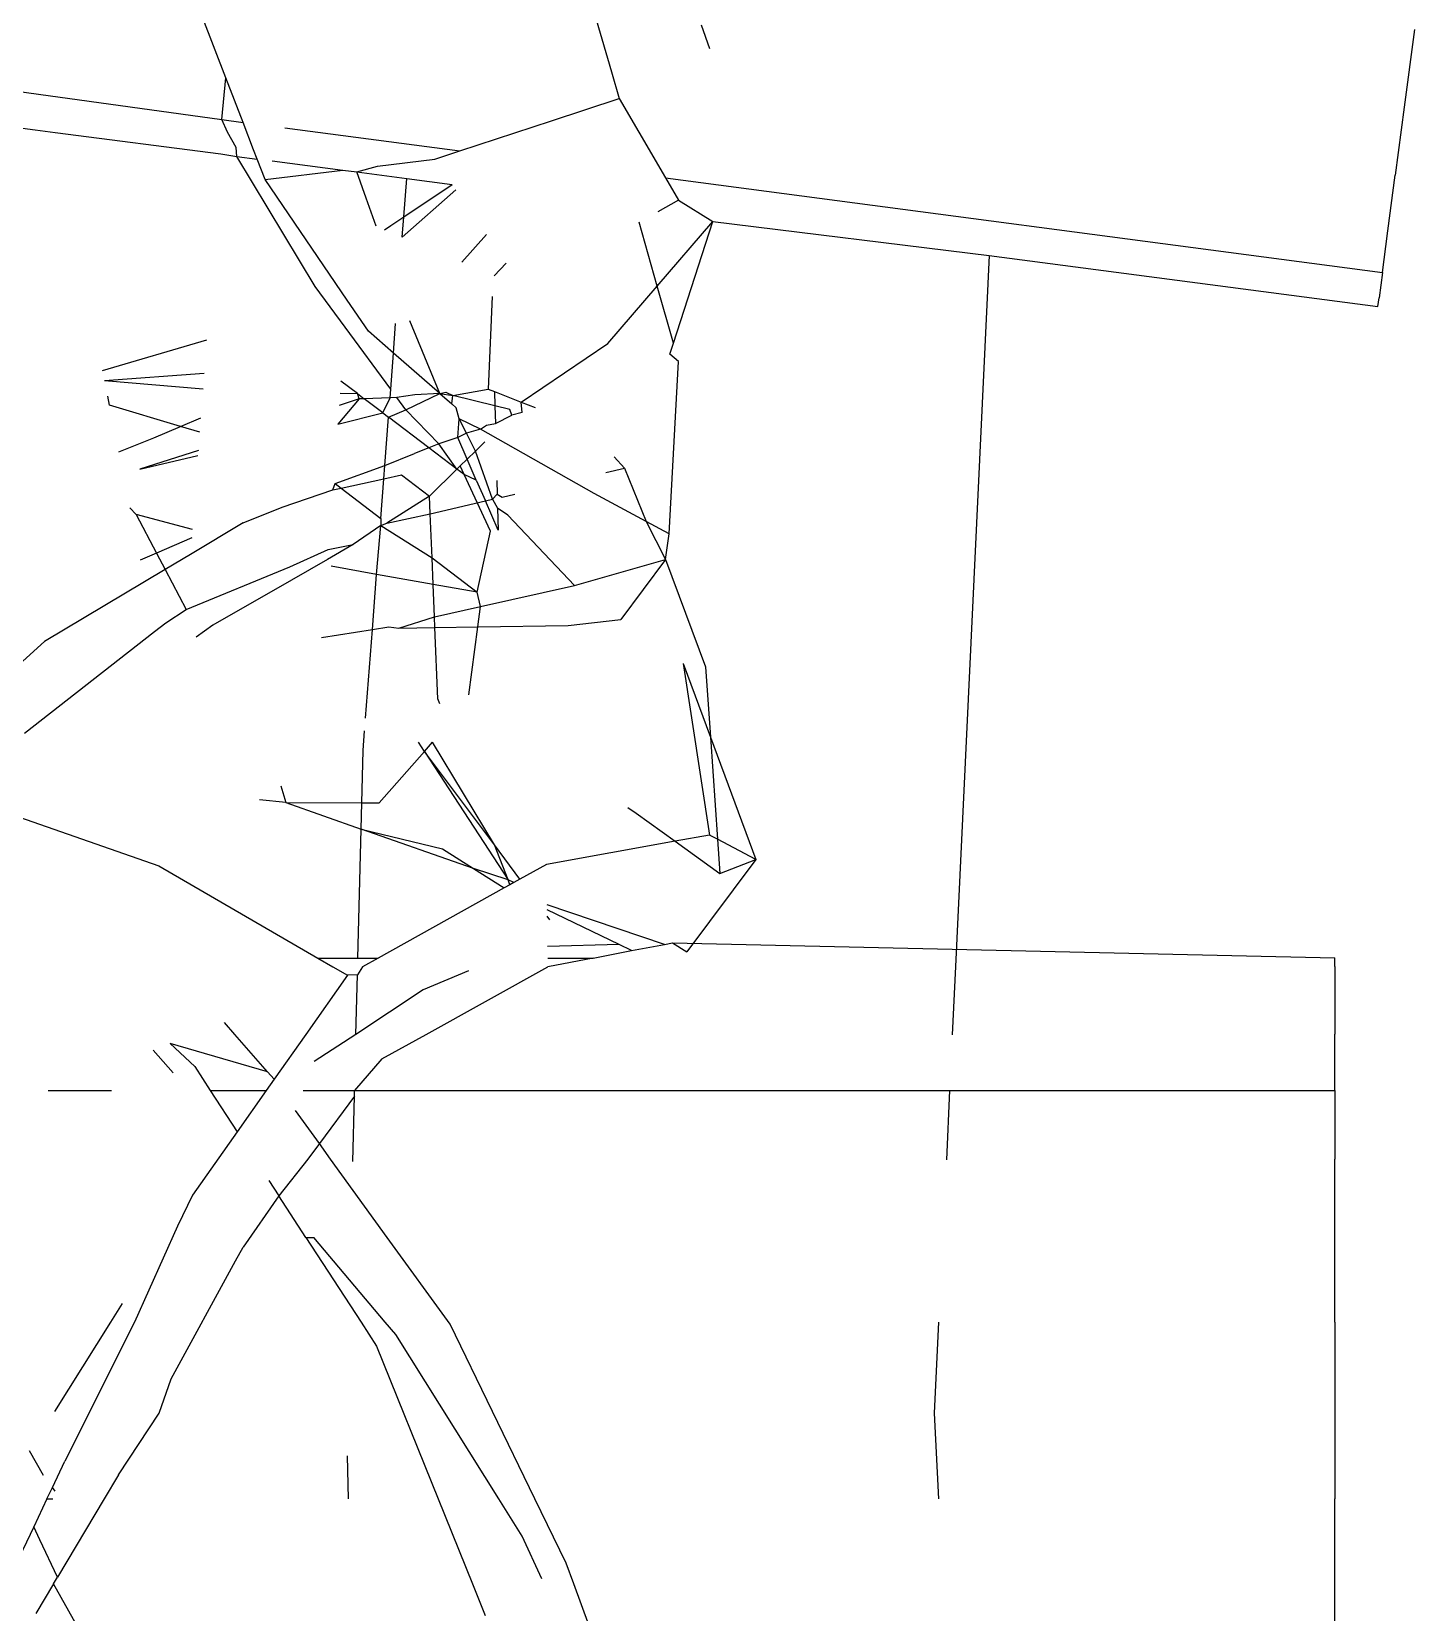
# Model space of a CAD drawing. Header units: inches. Extents: x 3324238 to 135265466, y -1036581 to 20094598.
# Drawn here: x 3354731.4627 to 3354731.7742, y -519086.546 to -519086.1898 of the extents above; entities that cross this region are included whole.
import ezdxf

# ---------------------------------------------------------------- set-up
doc = ezdxf.new("R2010")
doc.units = ezdxf.units.IN
doc.header["$MEASUREMENT"] = 0

msp = doc.modelspace()

# ---------------------------------------------------------------- linework, layer by layer
for p, q in [((3354731.58863, -519086.1827, 0.00267), (3354731.59334, -519086.19891, 0.00267)), ((3354731.50646, -519086.20026, 0.00267), (3354731.50127, -519086.18679, 0.00267)), ((3354731.6155, -519086.19368, 0.00267), (3354731.61361, -519086.18837, 0.00267)), ((3354731.77423, -519086.18935, 0.00267), (3354731.77193, -519086.20683, 0.00267)), ((3354731.59334, -519086.19891, 0.00267), (3354731.59508, -519086.2049, 0.00267)), ((3354731.44911, -519086.20182, 0.00267), (3354731.50552, -519086.20964, 0.00267)), ((3354731.50552, -519086.20964, 0.00267), (3354731.50646, -519086.20026, 0.00267)), ((3354731.51032, -519086.21027, 0.00267), (3354731.50646, -519086.20026, 0.00267)), ((3354731.57983, -519086.20992, 0.00267), (3354731.59508, -519086.2049, 0.00267)), ((3354731.59508, -519086.2049, 0.00267), (3354731.59952, -519086.21251, 0.00267)), ((3354731.77193, -519086.20683, 0.00267), (3354731.76991, -519086.22215, 0.00267)), ((3354731.44433, -519086.20941, 0.00267), (3354731.46346, -519086.21193, 0.00267)), ((3354731.50682, -519086.21245, 0.00267), (3354731.50552, -519086.20964, 0.00267)), ((3354731.50552, -519086.20964, 0.00267), (3354731.51032, -519086.21027, 0.00267)), ((3354731.51269, -519086.21644, 0.00267), (3354731.51032, -519086.21027, 0.00267)), ((3354731.55919, -519086.2167, 0.00267), (3354731.57983, -519086.20992, 0.00267)), ((3354731.46346, -519086.21193, 0.00267), (3354731.46799, -519086.21253, 0.00267)), ((3354731.46799, -519086.21253, 0.00267), (3354731.50533, -519086.21738, 0.00267)), ((3354731.50879, -519086.21592, 0.00267), (3354731.50682, -519086.21245, 0.00267)), ((3354731.51974, -519086.21151, 0.00267), (3354731.55919, -519086.2167, 0.00267)), ((3354731.59952, -519086.21251, 0.00267), (3354731.60552, -519086.2228, 0.00267)), ((3354731.50533, -519086.21738, 0.00267), (3354731.50892, -519086.21792, 0.00267)), ((3354731.50892, -519086.21792, 0.00267), (3354731.50879, -519086.21592, 0.00267)), ((3354731.51349, -519086.21852, 0.00267), (3354731.51269, -519086.21644, 0.00267)), ((3354731.55351, -519086.21857, 0.00267), (3354731.55919, -519086.2167, 0.00267)), ((3354731.52656, -519086.24728, 0.00267), (3354731.50892, -519086.21792, 0.00267)), ((3354731.50892, -519086.21792, 0.00267), (3354731.51349, -519086.21852, 0.00267)), ((3354731.51528, -519086.22316, 0.00267), (3354731.51349, -519086.21852, 0.00267)), ((3354731.51528, -519086.22316, 0.00267), (3354731.53279, -519086.22106, 0.00267)), ((3354731.51689, -519086.21896, 0.00267), (3354731.53279, -519086.22106, 0.00267)), ((3354731.53279, -519086.22106, 0.00267), (3354731.53598, -519086.22142, 0.00267)), ((3354731.53598, -519086.22142, 0.00267), (3354731.54064, -519086.22011, 0.00267)), ((3354731.53806, -519086.22738, 0.00267), (3354731.53598, -519086.22142, 0.00267)), ((3354731.53598, -519086.22142, 0.00267), (3354731.54719, -519086.22295, 0.00267)), ((3354731.54064, -519086.22011, 0.00267), (3354731.55351, -519086.21857, 0.00267)), ((3354731.53378, -519086.25031, 0.00267), (3354731.51528, -519086.22316, 0.00267)), ((3354731.54653, -519086.23156, 0.00267), (3354731.54719, -519086.22295, 0.00267)), ((3354731.54653, -519086.23156, 0.00267), (3354731.55746, -519086.2243, 0.00267)), ((3354731.54719, -519086.22295, 0.00267), (3354731.55746, -519086.2243, 0.00267)), ((3354731.60552, -519086.2228, 0.00267), (3354731.76703, -519086.24406, 0.00267)), ((3354731.60552, -519086.2228, 0.00267), (3354731.60842, -519086.22778, 0.00267)), ((3354731.76826, -519086.23472, 0.00267), (3354731.76991, -519086.22215, 0.00267)), ((3354731.54029, -519086.23364, 0.00267), (3354731.53806, -519086.22738, 0.00267)), ((3354731.54619, -519086.23611, 0.00267), (3354731.55826, -519086.22547, 0.00267)), ((3354731.60842, -519086.22778, 0.00267), (3354731.60379, -519086.2304, 0.00267)), ((3354731.60842, -519086.22778, 0.00267), (3354731.61617, -519086.2326, 0.00267)), ((3354731.54364, -519086.23348, 0.00267), (3354731.54653, -519086.23156, 0.00267)), ((3354731.54619, -519086.23611, 0.00267), (3354731.54653, -519086.23156, 0.00267)), ((3354731.54221, -519086.23445, 0.00267), (3354731.54364, -519086.23348, 0.00267)), ((3354731.56517, -519086.2355, 0.00267), (3354731.55963, -519086.24175, 0.00267)), ((3354731.60363, -519086.24718, 0.00267), (3354731.59956, -519086.23279, 0.00267)), ((3354731.60363, -519086.24718, 0.00267), (3354731.61617, -519086.2326, 0.00267)), ((3354731.60728, -519086.26005, 0.00267), (3354731.61617, -519086.2326, 0.00267)), ((3354731.61617, -519086.2326, 0.00267), (3354731.67846, -519086.24023, 0.00267)), ((3354731.76779, -519086.23826, 0.00267), (3354731.76826, -519086.23472, 0.00267)), ((3354731.76703, -519086.24406, 0.00267), (3354731.76779, -519086.23826, 0.00267)), ((3354731.56692, -519086.24481, 0.00267), (3354731.56962, -519086.24196, 0.00267)), ((3354731.67846, -519086.24023, 0.00267), (3354731.67085, -519086.4005, 0.00267)), ((3354731.67846, -519086.24023, 0.00267), (3354731.76602, -519086.25176, 0.00267)), ((3354731.76703, -519086.24406, 0.00267), (3354731.76627, -519086.24981, 0.00267)), ((3354731.53331, -519086.25644, 0.00267), (3354731.52656, -519086.24728, 0.00267)), ((3354731.56642, -519086.24952, 0.00267), (3354731.56556, -519086.27035, 0.00267)), ((3354731.59252, -519086.2601, 0.00267), (3354731.60363, -519086.24718, 0.00267)), ((3354731.60728, -519086.26005, 0.00267), (3354731.60363, -519086.24718, 0.00267)), ((3354731.76602, -519086.25176, 0.00267), (3354731.76627, -519086.24981, 0.00267)), ((3354731.53856, -519086.25733, 0.00267), (3354731.53378, -519086.25031, 0.00267)), ((3354731.54358, -519086.27038, 0.00267), (3354731.53331, -519086.25644, 0.00267)), ((3354731.5442, -519086.26225, 0.00267), (3354731.5447, -519086.25561, 0.00267)), ((3354731.55462, -519086.27135, 0.00267), (3354731.54789, -519086.25499, 0.00267)), ((3354731.47866, -519086.26621, 0.00267), (3354731.50214, -519086.25927, 0.00267)), ((3354731.5442, -519086.26225, 0.00267), (3354731.53856, -519086.25733, 0.00267)), ((3354731.57294, -519086.27329, 0.00267), (3354731.59252, -519086.2601, 0.00267)), ((3354731.60649, -519086.26249, 0.00267), (3354731.60728, -519086.26005, 0.00267)), ((3354731.54358, -519086.27038, 0.00267), (3354731.5442, -519086.26225, 0.00267)), ((3354731.55462, -519086.27135, 0.00267), (3354731.5442, -519086.26225, 0.00267)), ((3354731.60635, -519086.30299, 0.00267), (3354731.60845, -519086.26418, 0.00267)), ((3354731.60845, -519086.26418, 0.00267), (3354731.60649, -519086.26249, 0.00267)), ((3354731.4791, -519086.26843, 0.00267), (3354731.50157, -519086.26675, 0.00267)), ((3354731.4791, -519086.26843, 0.00267), (3354731.5013, -519086.27034, 0.00267)), ((3354731.53218, -519086.27129, 0.00267), (3354731.53607, -519086.27137, 0.00267)), ((3354731.53607, -519086.27137, 0.00267), (3354731.53238, -519086.26857, 0.00267)), ((3354731.54343, -519086.27234, 0.00267), (3354731.54358, -519086.27038, 0.00267)), ((3354731.55462, -519086.27135, 0.00267), (3354731.55601, -519086.27109, 0.00267)), ((3354731.55601, -519086.27109, 0.00267), (3354731.55755, -519086.2718, 0.00267)), ((3354731.55755, -519086.2718, 0.00267), (3354731.56556, -519086.27035, 0.00267)), ((3354731.56556, -519086.27035, 0.00267), (3354731.56697, -519086.27091, 0.00267)), ((3354731.56697, -519086.27091, 0.00267), (3354731.57294, -519086.27329, 0.00267)), ((3354731.56697, -519086.27091, 0.00267), (3354731.56706, -519086.27415, 0.00267)), ((3354731.4802, -519086.27397, 0.00267), (3354731.47981, -519086.272, 0.00267)), ((3354731.49622, -519086.27879, 0.00267), (3354731.4802, -519086.27397, 0.00267)), ((3354731.53645, -519086.2726, 0.00267), (3354731.53165, -519086.27828, 0.00267)), ((3354731.53645, -519086.2726, 0.00267), (3354731.53197, -519086.27404, 0.00267)), ((3354731.53645, -519086.2726, 0.00267), (3354731.53607, -519086.27137, 0.00267)), ((3354731.53607, -519086.27137, 0.00267), (3354731.53764, -519086.27256, 0.00267)), ((3354731.53764, -519086.27256, 0.00267), (3354731.53645, -519086.2726, 0.00267)), ((3354731.54343, -519086.27234, 0.00267), (3354731.53764, -519086.27256, 0.00267)), ((3354731.54181, -519086.27573, 0.00267), (3354731.53764, -519086.27256, 0.00267)), ((3354731.54181, -519086.27573, 0.00267), (3354731.54343, -519086.27234, 0.00267)), ((3354731.54498, -519086.27228, 0.00267), (3354731.54343, -519086.27234, 0.00267)), ((3354731.54905, -519086.27163, 0.00267), (3354731.54498, -519086.27228, 0.00267)), ((3354731.547, -519086.27503, 0.00267), (3354731.54498, -519086.27228, 0.00267)), ((3354731.547, -519086.27503, 0.00267), (3354731.55462, -519086.27135, 0.00267)), ((3354731.55462, -519086.27135, 0.00267), (3354731.54905, -519086.27163, 0.00267)), ((3354731.55462, -519086.27135, 0.00267), (3354731.55755, -519086.2718, 0.00267)), ((3354731.55462, -519086.27135, 0.00267), (3354731.55733, -519086.27372, 0.00267)), ((3354731.55733, -519086.27372, 0.00267), (3354731.55755, -519086.2718, 0.00267)), ((3354731.55832, -519086.27458, 0.00267), (3354731.55733, -519086.27372, 0.00267)), ((3354731.56706, -519086.27415, 0.00267), (3354731.55755, -519086.2718, 0.00267)), ((3354731.55901, -519086.27704, 0.00267), (3354731.55832, -519086.27458, 0.00267)), ((3354731.56706, -519086.27415, 0.00267), (3354731.56716, -519086.27809, 0.00267)), ((3354731.57041, -519086.27499, 0.00267), (3354731.56706, -519086.27415, 0.00267)), ((3354731.57294, -519086.27329, 0.00267), (3354731.5761, -519086.27455, 0.00267)), ((3354731.57323, -519086.27568, 0.00267), (3354731.57294, -519086.27329, 0.00267)), ((3354731.49622, -519086.27879, 0.00267), (3354731.5008, -519086.27683, 0.00267)), ((3354731.53165, -519086.27828, 0.00267), (3354731.54181, -519086.27573, 0.00267)), ((3354731.54181, -519086.27573, 0.00267), (3354731.54309, -519086.27671, 0.00267)), ((3354731.54226, -519086.28762, 0.00267), (3354731.54309, -519086.27671, 0.00267)), ((3354731.54309, -519086.27671, 0.00267), (3354731.547, -519086.27503, 0.00267)), ((3354731.5522, -519086.28364, 0.00267), (3354731.54309, -519086.27671, 0.00267)), ((3354731.55446, -519086.28274, 0.00267), (3354731.547, -519086.27503, 0.00267)), ((3354731.5587, -519086.28128, 0.00267), (3354731.55901, -519086.27704, 0.00267)), ((3354731.56385, -519086.2794, 0.00267), (3354731.55901, -519086.27704, 0.00267)), ((3354731.56065, -519086.2803, 0.00267), (3354731.55901, -519086.27704, 0.00267)), ((3354731.56517, -519086.27852, 0.00267), (3354731.56716, -519086.27809, 0.00267)), ((3354731.56716, -519086.27809, 0.00267), (3354731.57091, -519086.27626, 0.00267)), ((3354731.57091, -519086.27626, 0.00267), (3354731.57041, -519086.27499, 0.00267)), ((3354731.57323, -519086.27568, 0.00267), (3354731.57091, -519086.27626, 0.00267)), ((3354731.4823, -519086.2845, 0.00267), (3354731.49022, -519086.28137, 0.00267)), ((3354731.49022, -519086.28137, 0.00267), (3354731.49622, -519086.27879, 0.00267)), ((3354731.50055, -519086.2801, 0.00267), (3354731.49622, -519086.27879, 0.00267)), ((3354731.5587, -519086.28128, 0.00267), (3354731.55446, -519086.28274, 0.00267)), ((3354731.56065, -519086.2803, 0.00267), (3354731.5587, -519086.28128, 0.00267)), ((3354731.56081, -519086.28614, 0.00267), (3354731.5587, -519086.28128, 0.00267)), ((3354731.56385, -519086.2794, 0.00267), (3354731.56065, -519086.2803, 0.00267)), ((3354731.56268, -519086.28432, 0.00267), (3354731.56065, -519086.2803, 0.00267)), ((3354731.56385, -519086.2794, 0.00267), (3354731.56517, -519086.27852, 0.00267)), ((3354731.58946, -519086.29391, 0.00267), (3354731.56385, -519086.2794, 0.00267)), ((3354731.50024, -519086.28422, 0.00267), (3354731.48707, -519086.28844, 0.00267)), ((3354731.48707, -519086.28844, 0.00267), (3354731.50015, -519086.28535, 0.00267)), ((3354731.54226, -519086.28762, 0.00267), (3354731.54897, -519086.28491, 0.00267)), ((3354731.5522, -519086.28364, 0.00267), (3354731.54897, -519086.28491, 0.00267)), ((3354731.55446, -519086.28274, 0.00267), (3354731.5522, -519086.28364, 0.00267)), ((3354731.55849, -519086.28842, 0.00267), (3354731.5522, -519086.28364, 0.00267)), ((3354731.55849, -519086.28842, 0.00267), (3354731.55446, -519086.28274, 0.00267)), ((3354731.56081, -519086.28614, 0.00267), (3354731.56268, -519086.28432, 0.00267)), ((3354731.56268, -519086.28432, 0.00267), (3354731.56476, -519086.28228, 0.00267)), ((3354731.56651, -519086.29521, 0.00267), (3354731.56268, -519086.28432, 0.00267)), ((3354731.53106, -519086.29164, 0.00267), (3354731.54226, -519086.28762, 0.00267)), ((3354731.54204, -519086.29056, 0.00267), (3354731.54226, -519086.28762, 0.00267)), ((3354731.55231, -519086.29447, 0.00267), (3354731.55849, -519086.28842, 0.00267)), ((3354731.55849, -519086.28842, 0.00267), (3354731.55924, -519086.28769, 0.00267)), ((3354731.5601, -519086.28965, 0.00267), (3354731.55849, -519086.28842, 0.00267)), ((3354731.55924, -519086.28769, 0.00267), (3354731.56081, -519086.28614, 0.00267)), ((3354731.5601, -519086.28965, 0.00267), (3354731.55924, -519086.28769, 0.00267)), ((3354731.56286, -519086.29086, 0.00267), (3354731.56081, -519086.28614, 0.00267)), ((3354731.59202, -519086.28919, 0.00267), (3354731.59624, -519086.2882, 0.00267)), ((3354731.59624, -519086.2882, 0.00267), (3354731.59395, -519086.28563, 0.00267)), ((3354731.59624, -519086.2882, 0.00267), (3354731.60114, -519086.30019, 0.00267)), ((3354731.53052, -519086.29309, 0.00267), (3354731.53106, -519086.29164, 0.00267)), ((3354731.53052, -519086.29309, 0.00267), (3354731.53241, -519086.29267, 0.00267)), ((3354731.53106, -519086.29164, 0.00267), (3354731.53241, -519086.29267, 0.00267)), ((3354731.53241, -519086.29267, 0.00267), (3354731.54204, -519086.29056, 0.00267)), ((3354731.53241, -519086.29267, 0.00267), (3354731.54136, -519086.29952, 0.00267)), ((3354731.54136, -519086.29952, 0.00267), (3354731.54204, -519086.29056, 0.00267)), ((3354731.54204, -519086.29056, 0.00267), (3354731.54599, -519086.2897, 0.00267)), ((3354731.54599, -519086.2897, 0.00267), (3354731.55231, -519086.29447, 0.00267)), ((3354731.56286, -519086.29086, 0.00267), (3354731.5601, -519086.28965, 0.00267)), ((3354731.56609, -519086.30241, 0.00267), (3354731.5601, -519086.28965, 0.00267)), ((3354731.56286, -519086.29086, 0.00267), (3354731.56492, -519086.29558, 0.00267)), ((3354731.56749, -519086.29093, 0.00267), (3354731.56757, -519086.29403, 0.00267)), ((3354731.5191, -519086.29697, 0.00267), (3354731.53052, -519086.29309, 0.00267)), ((3354731.55231, -519086.29447, 0.00267), (3354731.54273, -519086.30057, 0.00267)), ((3354731.55248, -519086.29851, 0.00267), (3354731.55231, -519086.29447, 0.00267)), ((3354731.55248, -519086.29851, 0.00267), (3354731.56492, -519086.29558, 0.00267)), ((3354731.56492, -519086.29558, 0.00267), (3354731.56651, -519086.29521, 0.00267)), ((3354731.56779, -519086.30219, 0.00267), (3354731.56492, -519086.29558, 0.00267)), ((3354731.56757, -519086.29403, 0.00267), (3354731.56651, -519086.29521, 0.00267)), ((3354731.56651, -519086.29521, 0.00267), (3354731.56766, -519086.29722, 0.00267)), ((3354731.56757, -519086.29403, 0.00267), (3354731.56868, -519086.2947, 0.00267)), ((3354731.56868, -519086.2947, 0.00267), (3354731.57153, -519086.29403, 0.00267)), ((3354731.60114, -519086.30019, 0.00267), (3354731.58946, -519086.29391, 0.00267)), ((3354731.48481, -519086.29714, 0.00267), (3354731.4862, -519086.29862, 0.00267)), ((3354731.4862, -519086.29862, 0.00267), (3354731.48481, -519086.29714, 0.00267)), ((3354731.49889, -519086.30199, 0.00267), (3354731.4862, -519086.29862, 0.00267)), ((3354731.4862, -519086.29862, 0.00267), (3354731.4908, -519086.30732, 0.00267)), ((3354731.51034, -519086.30051, 0.00267), (3354731.5191, -519086.29697, 0.00267)), ((3354731.54136, -519086.29952, 0.00267), (3354731.54135, -519086.30113, 0.00267)), ((3354731.54273, -519086.30057, 0.00267), (3354731.55248, -519086.29851, 0.00267)), ((3354731.55289, -519086.30836, 0.00267), (3354731.55248, -519086.29851, 0.00267)), ((3354731.56766, -519086.29722, 0.00267), (3354731.56779, -519086.30219, 0.00267)), ((3354731.56998, -519086.2988, 0.00267), (3354731.56766, -519086.29722, 0.00267)), ((3354731.58503, -519086.31463, 0.00267), (3354731.56998, -519086.2988, 0.00267)), ((3354731.51034, -519086.30051, 0.00267), (3354731.49846, -519086.30762, 0.00267)), ((3354731.54135, -519086.30113, 0.00267), (3354731.53512, -519086.30542, 0.00267)), ((3354731.5404, -519086.31212, 0.00267), (3354731.54135, -519086.30113, 0.00267)), ((3354731.54135, -519086.30113, 0.00267), (3354731.54273, -519086.30057, 0.00267)), ((3354731.54135, -519086.30113, 0.00267), (3354731.55289, -519086.30836, 0.00267)), ((3354731.56308, -519086.31616, 0.00267), (3354731.56609, -519086.30241, 0.00267)), ((3354731.60635, -519086.30299, 0.00267), (3354731.60114, -519086.30019, 0.00267)), ((3354731.60114, -519086.30019, 0.00267), (3354731.60548, -519086.30877, 0.00267)), ((3354731.60548, -519086.30877, 0.00267), (3354731.60635, -519086.30299, 0.00267)), ((3354731.49874, -519086.30387, 0.00267), (3354731.4908, -519086.30732, 0.00267)), ((3354731.52083, -519086.3104, 0.00267), (3354731.5295, -519086.30648, 0.00267)), ((3354731.53512, -519086.30542, 0.00267), (3354731.52932, -519086.30874, 0.00267)), ((3354731.5295, -519086.30648, 0.00267), (3354731.53512, -519086.30542, 0.00267)), ((3354731.4908, -519086.30732, 0.00267), (3354731.48715, -519086.30891, 0.00267)), ((3354731.4908, -519086.30732, 0.00267), (3354731.49275, -519086.31103, 0.00267)), ((3354731.49846, -519086.30762, 0.00267), (3354731.49275, -519086.31103, 0.00267)), ((3354731.49751, -519086.32005, 0.00267), (3354731.52083, -519086.3104, 0.00267)), ((3354731.52932, -519086.30874, 0.00267), (3354731.52122, -519086.3134, 0.00267)), ((3354731.5404, -519086.31212, 0.00267), (3354731.53013, -519086.31029, 0.00267)), ((3354731.55289, -519086.30836, 0.00267), (3354731.56308, -519086.31616, 0.00267)), ((3354731.55315, -519086.31439, 0.00267), (3354731.55289, -519086.30836, 0.00267)), ((3354731.58503, -519086.31463, 0.00267), (3354731.60548, -519086.30877, 0.00267)), ((3354731.60548, -519086.30877, 0.00267), (3354731.59543, -519086.32231, 0.00267)), ((3354731.60548, -519086.30877, 0.00267), (3354731.61454, -519086.33296, 0.00267)), ((3354731.48812, -519086.31379, 0.00267), (3354731.46559, -519086.32726, 0.00267)), ((3354731.49275, -519086.31103, 0.00267), (3354731.48812, -519086.31379, 0.00267)), ((3354731.49275, -519086.31103, 0.00267), (3354731.49751, -519086.32005, 0.00267)), ((3354731.52122, -519086.3134, 0.00267), (3354731.50352, -519086.32356, 0.00267)), ((3354731.53945, -519086.32454, 0.00267), (3354731.5404, -519086.31212, 0.00267)), ((3354731.55315, -519086.31439, 0.00267), (3354731.5404, -519086.31212, 0.00267)), ((3354731.56308, -519086.31616, 0.00267), (3354731.55315, -519086.31439, 0.00267)), ((3354731.55345, -519086.32166, 0.00267), (3354731.55315, -519086.31439, 0.00267)), ((3354731.56382, -519086.31935, 0.00267), (3354731.56308, -519086.31616, 0.00267)), ((3354731.56382, -519086.31935, 0.00267), (3354731.58503, -519086.31463, 0.00267)), ((3354731.49294, -519086.32301, 0.00267), (3354731.49751, -519086.32005, 0.00267)), ((3354731.55345, -519086.32166, 0.00267), (3354731.56382, -519086.31935, 0.00267)), ((3354731.56321, -519086.32396, 0.00267), (3354731.56382, -519086.31935, 0.00267)), ((3354731.49036, -519086.32503, 0.00267), (3354731.49294, -519086.32301, 0.00267)), ((3354731.50352, -519086.32356, 0.00267), (3354731.49974, -519086.32625, 0.00267)), ((3354731.52798, -519086.32634, 0.00267), (3354731.53945, -519086.32454, 0.00267)), ((3354731.53793, -519086.34449, 0.00267), (3354731.53945, -519086.32454, 0.00267)), ((3354731.53945, -519086.32454, 0.00267), (3354731.54317, -519086.32395, 0.00267)), ((3354731.54317, -519086.32395, 0.00267), (3354731.54544, -519086.32425, 0.00267)), ((3354731.54544, -519086.32425, 0.00267), (3354731.55345, -519086.32166, 0.00267)), ((3354731.54544, -519086.32425, 0.00267), (3354731.55355, -519086.32412, 0.00267)), ((3354731.55355, -519086.32412, 0.00267), (3354731.55345, -519086.32166, 0.00267)), ((3354731.55355, -519086.32412, 0.00267), (3354731.56321, -519086.32396, 0.00267)), ((3354731.55423, -519086.34017, 0.00267), (3354731.55355, -519086.32412, 0.00267)), ((3354731.56116, -519086.3393, 0.00267), (3354731.56321, -519086.32396, 0.00267)), ((3354731.56321, -519086.32396, 0.00267), (3354731.58354, -519086.32364, 0.00267)), ((3354731.58354, -519086.32364, 0.00267), (3354731.59543, -519086.32231, 0.00267)), ((3354731.45387, -519086.3378, 0.00267), (3354731.46559, -519086.32726, 0.00267)), ((3354731.46109, -519086.34792, 0.00267), (3354731.49036, -519086.32503, 0.00267)), ((3354731.60947, -519086.3322, 0.00267), (3354731.61542, -519086.37086, 0.00267)), ((3354731.60947, -519086.3322, 0.00267), (3354731.61564, -519086.34882, 0.00267)), ((3354731.61454, -519086.33296, 0.00267), (3354731.61564, -519086.34882, 0.00267)), ((3354731.55466, -519086.34128, 0.00267), (3354731.55423, -519086.34017, 0.00267)), ((3354731.53737, -519086.35179, 0.00267), (3354731.53771, -519086.34736, 0.00267)), ((3354731.61564, -519086.34882, 0.00267), (3354731.62586, -519086.37636, 0.00267)), ((3354731.61564, -519086.34882, 0.00267), (3354731.61723, -519086.37181, 0.00267)), ((3354731.53708, -519086.36357, 0.00267), (3354731.53737, -519086.35179, 0.00267)), ((3354731.54102, -519086.36358, 0.00267), (3354731.55118, -519086.352, 0.00267)), ((3354731.55118, -519086.352, 0.00267), (3354731.54984, -519086.3499, 0.00267)), ((3354731.55118, -519086.352, 0.00267), (3354731.55302, -519086.3499, 0.00267)), ((3354731.56696, -519086.37306, 0.00267), (3354731.55118, -519086.352, 0.00267)), ((3354731.55118, -519086.352, 0.00267), (3354731.57002, -519086.38096, 0.00267)), ((3354731.56696, -519086.37306, 0.00267), (3354731.55302, -519086.3499, 0.00267)), ((3354731.51886, -519086.35974, 0.00267), (3354731.51995, -519086.36354, 0.00267)), ((3354731.44397, -519086.36131, 0.00267), (3354731.49133, -519086.37781, 0.00267)), ((3354731.51995, -519086.36354, 0.00267), (3354731.51401, -519086.36292, 0.00267)), ((3354731.51995, -519086.36354, 0.00267), (3354731.53693, -519086.3695, 0.00267)), ((3354731.51995, -519086.36354, 0.00267), (3354731.53708, -519086.36357, 0.00267)), ((3354731.53693, -519086.3695, 0.00267), (3354731.53708, -519086.36357, 0.00267)), ((3354731.53708, -519086.36357, 0.00267), (3354731.54102, -519086.36358, 0.00267)), ((3354731.59701, -519086.36468, 0.00267), (3354731.59887, -519086.3659, 0.00267)), ((3354731.59887, -519086.3659, 0.00267), (3354731.60768, -519086.37226, 0.00267)), ((3354731.53619, -519086.39858, 0.00267), (3354731.53693, -519086.3695, 0.00267)), ((3354731.53693, -519086.3695, 0.00267), (3354731.55523, -519086.37396, 0.00267)), ((3354731.56221, -519086.37838, 0.00267), (3354731.53693, -519086.3695, 0.00267)), ((3354731.61542, -519086.37086, 0.00267), (3354731.60768, -519086.37226, 0.00267)), ((3354731.61723, -519086.37181, 0.00267), (3354731.61542, -519086.37086, 0.00267)), ((3354731.55523, -519086.37396, 0.00267), (3354731.56221, -519086.37838, 0.00267)), ((3354731.57002, -519086.38096, 0.00267), (3354731.56696, -519086.37306, 0.00267)), ((3354731.5727, -519086.38081, 0.00267), (3354731.56696, -519086.37306, 0.00267)), ((3354731.60768, -519086.37226, 0.00267), (3354731.5787, -519086.37747, 0.00267)), ((3354731.60768, -519086.37226, 0.00267), (3354731.61776, -519086.37952, 0.00267)), ((3354731.62586, -519086.37636, 0.00267), (3354731.61723, -519086.37181, 0.00267)), ((3354731.61723, -519086.37181, 0.00267), (3354731.61776, -519086.37952, 0.00267)), ((3354731.49133, -519086.37781, 0.00267), (3354731.52716, -519086.39858, 0.00267)), ((3354731.5787, -519086.37747, 0.00267), (3354731.5727, -519086.38081, 0.00267)), ((3354731.62586, -519086.37636, 0.00267), (3354731.61033, -519086.39719, 0.00267)), ((3354731.61776, -519086.37952, 0.00267), (3354731.62586, -519086.37636, 0.00267)), ((3354731.56221, -519086.37838, 0.00267), (3354731.56918, -519086.38277, 0.00267)), ((3354731.57002, -519086.38096, 0.00267), (3354731.56221, -519086.37838, 0.00267)), ((3354731.57045, -519086.38206, 0.00267), (3354731.57002, -519086.38096, 0.00267)), ((3354731.57133, -519086.38158, 0.00267), (3354731.57002, -519086.38096, 0.00267)), ((3354731.57133, -519086.38158, 0.00267), (3354731.57045, -519086.38206, 0.00267)), ((3354731.5727, -519086.38081, 0.00267), (3354731.57133, -519086.38158, 0.00267)), ((3354731.56918, -519086.38277, 0.00267), (3354731.54076, -519086.39858, 0.00267)), ((3354731.57045, -519086.38206, 0.00267), (3354731.56918, -519086.38277, 0.00267)), ((3354731.60529, -519086.3955, 0.00267), (3354731.57881, -519086.38661, 0.00267)), ((3354731.59503, -519086.39551, 0.00267), (3354731.57883, -519086.38772, 0.00267)), ((3354731.57946, -519086.38996, 0.00267), (3354731.57885, -519086.38913, 0.00267)), ((3354731.59503, -519086.39551, 0.00267), (3354731.57893, -519086.39597, 0.00267)), ((3354731.59786, -519086.39687, 0.00267), (3354731.59503, -519086.39551, 0.00267)), ((3354731.59786, -519086.39687, 0.00267), (3354731.60529, -519086.3955, 0.00267)), ((3354731.60529, -519086.3955, 0.00267), (3354731.60705, -519086.39516, 0.00267)), ((3354731.60705, -519086.39516, 0.00267), (3354731.61033, -519086.39719, 0.00267)), ((3354731.60705, -519086.39516, 0.00267), (3354731.75632, -519086.39855, 0.00267)), ((3354731.52716, -519086.39858, 0.00267), (3354731.53619, -519086.39858, 0.00267)), ((3354731.52716, -519086.39858, 0.00267), (3354731.53054, -519086.40054, 0.00267)), ((3354731.53619, -519086.39858, 0.00267), (3354731.54076, -519086.39858, 0.00267)), ((3354731.54076, -519086.39858, 0.00267), (3354731.53724, -519086.40054, 0.00267)), ((3354731.57896, -519086.39858, 0.00267), (3354731.58923, -519086.39858, 0.00267)), ((3354731.58923, -519086.39858, 0.00267), (3354731.57899, -519086.40054, 0.00267)), ((3354731.58923, -519086.39858, 0.00267), (3354731.59786, -519086.39687, 0.00267)), ((3354731.75632, -519086.40051, 0.00267), (3354731.75632, -519086.39855, 0.00267)), ((3354731.53382, -519086.40245, 0.00267), (3354731.52444, -519086.41577, 0.00267)), ((3354731.53054, -519086.40054, 0.00267), (3354731.53382, -519086.40245, 0.00267)), ((3354731.53609, -519086.40236, 0.00267), (3354731.53382, -519086.40245, 0.00267)), ((3354731.53575, -519086.41577, 0.00267), (3354731.53609, -519086.40236, 0.00267)), ((3354731.53724, -519086.40054, 0.00267), (3354731.53609, -519086.40236, 0.00267)), ((3354731.56111, -519086.40146, 0.00267), (3354731.55093, -519086.40576, 0.00267)), ((3354731.55154, -519086.41577, 0.00267), (3354731.57899, -519086.40054, 0.00267)), ((3354731.67085, -519086.4005, 0.00267), (3354731.67012, -519086.41588, 0.00267)), ((3354731.75632, -519086.40051, 0.00267), (3354731.75632, -519086.41574, 0.00267)), ((3354731.55093, -519086.40576, 0.00267), (3354731.53575, -519086.41577, 0.00267)), ((3354731.50844, -519086.41577, 0.00267), (3354731.50613, -519086.41313, 0.00267)), ((3354731.5158, -519086.42421, 0.00267), (3354731.50844, -519086.41577, 0.00267)), ((3354731.52444, -519086.41577, 0.00267), (3354731.51735, -519086.42584, 0.00267)), ((3354731.53575, -519086.41577, 0.00267), (3354731.52635, -519086.42192, 0.00267)), ((3354731.54159, -519086.42129, 0.00267), (3354731.55154, -519086.41577, 0.00267)), ((3354731.75632, -519086.42842, 0.00267), (3354731.75632, -519086.41574, 0.00267)), ((3354731.49459, -519086.42444, 0.00267), (3354731.49008, -519086.41933, 0.00267)), ((3354731.4939, -519086.41785, 0.00267), (3354731.49942, -519086.42305, 0.00267)), ((3354731.5158, -519086.42421, 0.00267), (3354731.4939, -519086.41785, 0.00267)), ((3354731.49942, -519086.42305, 0.00267), (3354731.50294, -519086.42845, 0.00267)), ((3354731.51735, -519086.42584, 0.00267), (3354731.5158, -519086.42421, 0.00267)), ((3354731.54159, -519086.42129, 0.00267), (3354731.53543, -519086.42845, 0.00267)), ((3354731.51735, -519086.42584, 0.00267), (3354731.51551, -519086.42845, 0.00267)), ((3354731.46642, -519086.42846, 0.00267), (3354731.48065, -519086.42845, 0.00267)), ((3354731.50294, -519086.42845, 0.00267), (3354731.51551, -519086.42845, 0.00267)), ((3354731.50294, -519086.42845, 0.00267), (3354731.50898, -519086.43773, 0.00267)), ((3354731.51551, -519086.42845, 0.00267), (3354731.50898, -519086.43773, 0.00267)), ((3354731.52385, -519086.42845, 0.00267), (3354731.53543, -519086.42845, 0.00267)), ((3354731.5354, -519086.4297, 0.00267), (3354731.52752, -519086.4404, 0.00267)), ((3354731.53503, -519086.44439, 0.00267), (3354731.5354, -519086.4297, 0.00267)), ((3354731.5354, -519086.4297, 0.00267), (3354731.53543, -519086.42845, 0.00267)), ((3354731.53543, -519086.42845, 0.00267), (3354731.66952, -519086.42843, 0.00267)), ((3354731.66952, -519086.42843, 0.00267), (3354731.66878, -519086.44408, 0.00267)), ((3354731.66952, -519086.42843, 0.00267), (3354731.75632, -519086.42842, 0.00267)), ((3354731.75632, -519086.42842, 0.00267), (3354731.75632, -519086.44387, 0.00267)), ((3354731.52752, -519086.4404, 0.00267), (3354731.52213, -519086.43295, 0.00267)), ((3354731.50898, -519086.43773, 0.00267), (3354731.4989, -519086.45204, 0.00267)), ((3354731.52752, -519086.4404, 0.00267), (3354731.52494, -519086.4439, 0.00267)), ((3354731.53005, -519086.4439, 0.00267), (3354731.52752, -519086.4404, 0.00267)), ((3354731.52494, -519086.4439, 0.00267), (3354731.51838, -519086.45217, 0.00267)), ((3354731.54282, -519086.46153, 0.00267), (3354731.53005, -519086.4439, 0.00267)), ((3354731.75632, -519086.4615, 0.00267), (3354731.75632, -519086.44387, 0.00267)), ((3354731.5161, -519086.44867, 0.00267), (3354731.51838, -519086.45217, 0.00267)), ((3354731.4989, -519086.45204, 0.00267), (3354731.49558, -519086.45897, 0.00267)), ((3354731.51838, -519086.45217, 0.00267), (3354731.51032, -519086.46376, 0.00267)), ((3354731.52447, -519086.46153, 0.00267), (3354731.51838, -519086.45217, 0.00267)), ((3354731.49558, -519086.45897, 0.00267), (3354731.48585, -519086.48066, 0.00267)), ((3354731.52447, -519086.46153, 0.00267), (3354731.52626, -519086.46153, 0.00267)), ((3354731.52447, -519086.46153, 0.00267), (3354731.53692, -519086.48065, 0.00267)), ((3354731.54237, -519086.48065, 0.00267), (3354731.52626, -519086.46153, 0.00267)), ((3354731.55695, -519086.48105, 0.00267), (3354731.54282, -519086.46153, 0.00267)), ((3354731.75632, -519086.48063, 0.00267), (3354731.75632, -519086.4615, 0.00267)), ((3354731.49409, -519086.49337, 0.00267), (3354731.50863, -519086.46684, 0.00267)), ((3354731.50863, -519086.46684, 0.00267), (3354731.51032, -519086.46376, 0.00267)), ((3354731.48311, -519086.47643, 0.00267), (3354731.48045, -519086.48066, 0.00267)), ((3354731.48045, -519086.48066, 0.00267), (3354731.46781, -519086.50077, 0.00267)), ((3354731.48585, -519086.48066, 0.00267), (3354731.47015, -519086.51194, 0.00267)), ((3354731.53692, -519086.48065, 0.00267), (3354731.54041, -519086.48602, 0.00267)), ((3354731.54472, -519086.48344, 0.00267), (3354731.54237, -519086.48065, 0.00267)), ((3354731.57609, -519086.52043, 0.00267), (3354731.55695, -519086.48105, 0.00267)), ((3354731.66704, -519086.48064, 0.00267), (3354731.66607, -519086.50112, 0.00267)), ((3354731.75632, -519086.48063, 0.00267), (3354731.75632, -519086.50052, 0.00267)), ((3354731.56795, -519086.52043, 0.00267), (3354731.54472, -519086.48344, 0.00267)), ((3354731.54041, -519086.48602, 0.00267), (3354731.5543, -519086.52044, 0.00267)), ((3354731.49142, -519086.50112, 0.00267), (3354731.49409, -519086.49337, 0.00267)), ((3354731.48223, -519086.51501, 0.00267), (3354731.49142, -519086.50112, 0.00267)), ((3354731.66607, -519086.50112, 0.00267), (3354731.66699, -519086.52042, 0.00267)), ((3354731.75632, -519086.50052, 0.00267), (3354731.75632, -519086.52041, 0.00267)), ((3354731.46532, -519086.51519, 0.00267), (3354731.46219, -519086.50964, 0.00267)), ((3354731.46735, -519086.51787, 0.00267), (3354731.47015, -519086.51194, 0.00267)), ((3354731.53408, -519086.52044, 0.00267), (3354731.53384, -519086.51076, 0.00267)), ((3354731.48223, -519086.51501, 0.00267), (3354731.479, -519086.52045, 0.00267)), ((3354731.46613, -519086.52045, 0.00267), (3354731.46316, -519086.52675, 0.00267)), ((3354731.46613, -519086.52045, 0.00267), (3354731.46735, -519086.51787, 0.00267)), ((3354731.46613, -519086.52045, 0.00267), (3354731.46747, -519086.52045, 0.00267)), ((3354731.46801, -519086.51874, 0.00267), (3354731.46735, -519086.51787, 0.00267)), ((3354731.479, -519086.52045, 0.00267), (3354731.46851, -519086.5381, 0.00267)), ((3354731.5543, -519086.52044, 0.00267), (3354731.56201, -519086.53956, 0.00267)), ((3354731.57324, -519086.52887, 0.00267), (3354731.56795, -519086.52043, 0.00267)), ((3354731.58314, -519086.53495, 0.00267), (3354731.57609, -519086.52043, 0.00267)), ((3354731.75632, -519086.53954, 0.00267), (3354731.75632, -519086.52041, 0.00267)), ((3354731.46316, -519086.52675, 0.00267), (3354731.45817, -519086.5373, 0.00267)), ((3354731.46455, -519086.5297, 0.00267), (3354731.46316, -519086.52675, 0.00267)), ((3354731.46851, -519086.5381, 0.00267), (3354731.46455, -519086.5297, 0.00267)), ((3354731.57767, -519086.53848, 0.00267), (3354731.57324, -519086.52887, 0.00267)), ((3354731.46764, -519086.53957, 0.00267), (3354731.46851, -519086.5381, 0.00267)), ((3354731.58482, -519086.53956, 0.00267), (3354731.58314, -519086.53495, 0.00267)), ((3354731.46764, -519086.53957, 0.00267), (3354731.46364, -519086.54629, 0.00267)), ((3354731.47753, -519086.5572, 0.00267), (3354731.46764, -519086.53957, 0.00267)), ((3354731.56201, -519086.53956, 0.00267), (3354731.5649, -519086.54672, 0.00267)), ((3354731.59126, -519086.55719, 0.00267), (3354731.58482, -519086.53956, 0.00267)), ((3354731.75632, -519086.55716, 0.00267), (3354731.75632, -519086.53954, 0.00267))]:
    msp.add_line(p, q)

doc.saveas('drawing.dxf')
